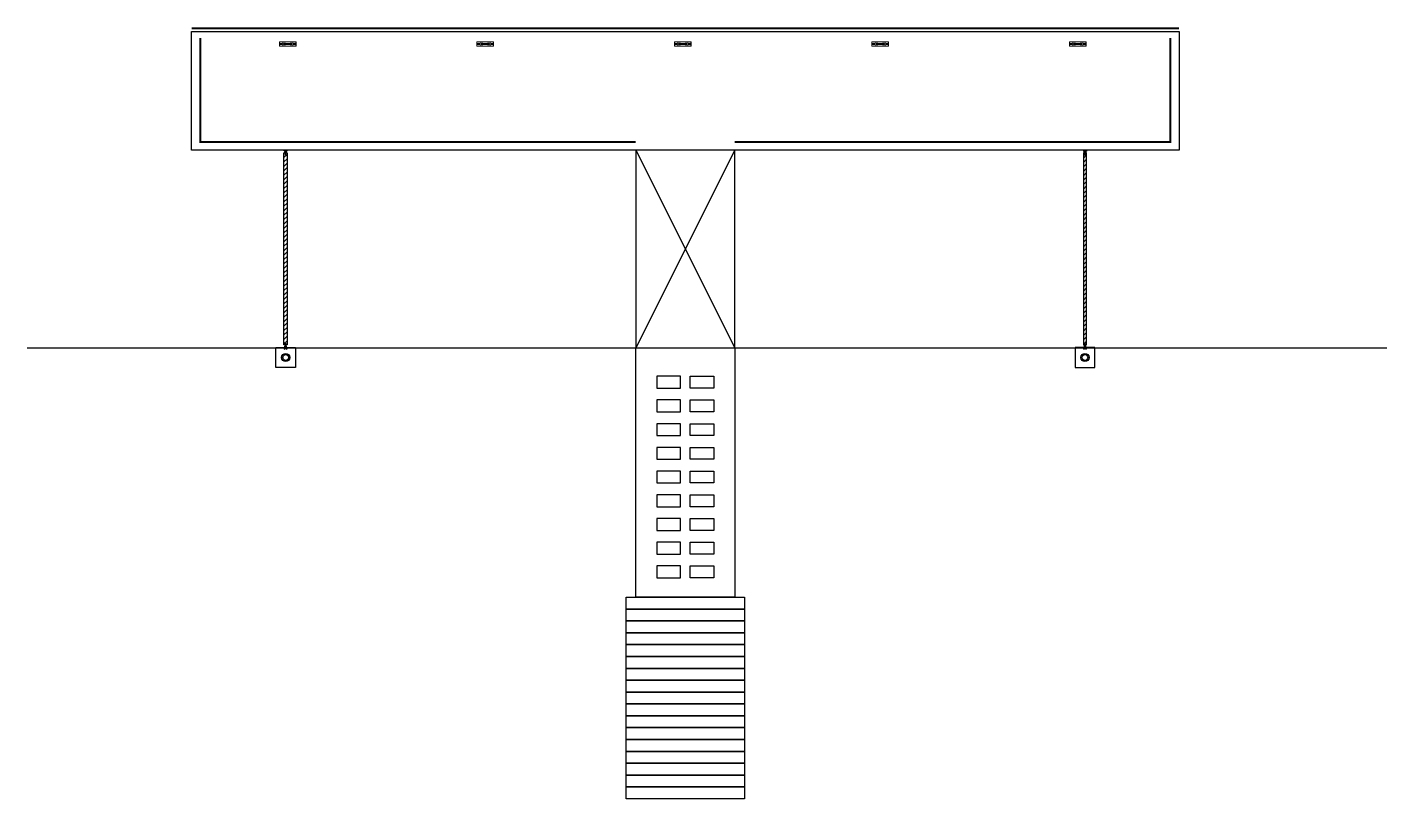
# Model space of a CAD drawing. Header units: inches. Extents: x -40481 to 81187, y 82955 to 118688.
# Drawn here: x 46767 to 81187, y 99168 to 118688 of the extents above; entities that cross this region are included whole.
import ezdxf

# ---------------------------------------------------------------- set-up
doc = ezdxf.new("R2010")
doc.units = ezdxf.units.IN
doc.header["$LTSCALE"] = 1000
doc.header["$MEASUREMENT"] = 0
doc.linetypes.add('DOTE', pattern=[2.42, 2, -0.2, 0.02, -0.2])
doc.layers.add('00标注文字', color=2, linetype='Continuous', lineweight=15)
doc.layers.add('DOTE', color=1, linetype='Continuous')
doc.layers.add('PUB_DIM', color=3, linetype='Continuous')

# ---------------------------------------------------------------- blocks, each defined once
blk = doc.blocks.new('游艇码头系船柱')
at = {"layer": '00标注文字', "color": 2}
for p, q in [((0.04, 0.1), (0.045, 0.1)), ((0.04, 0.05), (0.045, 0.05)), ((0.045, 0.1), (0.045, 0.05)), ((0.045, 0.095), (0.096, 0.095)), ((0.045, 0.055), (0.096, 0.055)), ((0.15, 0.11), (0.19, 0.11)), ((0.15, 0.04), (0.19, 0.04)), ((0.43, 0.095), (0.18, 0.095)), ((0.43, 0.055), (0.18, 0.055)), ((0.46, 0.11), (0.42, 0.11)), ((0.46, 0.04), (0.42, 0.04)), ((0.565, 0.095), (0.514, 0.095)), ((0.565, 0.055), (0.514, 0.055)), ((0.57, 0.1), (0.565, 0.1)), ((0.565, 0.1), (0.565, 0.05)), ((0.57, 0.05), (0.565, 0.05))]:
    blk.add_line(p, q, dxfattribs=at)
blk.add_lwpolyline([(0, 0.15), (0.61, 0.15), (0.61, 0), (0, 0)], close=True, dxfattribs=at)
for centre in [(0.13, 0.075), (0.48, 0.075)]:
    blk.add_circle(centre, 0.04, dxfattribs=at)
at = {"layer": '00标注文字', "color": 8}
for centre in [(0.13, 0.075), (0.48, 0.075)]:
    blk.add_circle(centre, 0.035, dxfattribs=at)
at = {"layer": '00标注文字', "color": 2}
for centre, radius, start, end in [((0.046, 0.075), 0.0256, 102.6804, 257.3196), ((0.151, 0.075), 0.035, 325.1501, 34.8499), ((0.19, 0.075), 0.035, 34.8499, 90), ((0.19, 0.075), 0.035, 270, 325.1501), ((0.42, 0.075), 0.035, 90, 145.1501), ((0.42, 0.075), 0.035, 214.8499, 270), ((0.459, 0.075), 0.035, 145.1501, 214.8499), ((0.564, 0.075), 0.0256, 282.6804, 77.3196)]:
    blk.add_arc(centre, radius, start, end, dxfattribs=at)
blk = doc.blocks.new('*U232')
at = {"layer": '00标注文字', "xscale": -693.1336901761795, "yscale": 693.1336901761795, "zscale": 693.1336901761795}
blk.add_blockref('游艇码头系船柱', (211, -52), dxfattribs=at)
blk = doc.blocks.new('*U233')
at = {"color": 0, "linetype": 'ByBlock', "lineweight": -2, "transparency": 16777216}
for p in [(0, 0), (5000, 0), (10000, 0), (15000, 0), (20000, 0)]:
    blk.add_blockref('*U232', p, dxfattribs=at)
blk = doc.blocks.new('*U234')
blk.add_lwpolyline([(-1500, 150), (1500, 150), (1500, -150), (-1500, -150)], close=True)
blk = doc.blocks.new('*U235')
at = {"color": 0, "linetype": 'ByBlock', "lineweight": -2, "transparency": 16777216}
for p in [(0, 0), (0, -300), (0, -600), (0, -900), (0, -1200), (0, -1500), (0, -1800), (0, -2100), (0, -2400), (0, -2700), (0, -3000), (0, -3300), (0, -3600), (0, -3900), (0, -4200), (0, -4500), (0, -4800)]:
    blk.add_blockref('*U234', p, dxfattribs=at)
blk = doc.blocks.new('*U238')
for points in [[(-725, -150), (-125, -150), (-125, 150), (-725, 150)], [(725, -150), (125, -150), (125, 150), (725, 150)]]:
    blk.add_lwpolyline(points, close=True)
blk = doc.blocks.new('*U239')
at = {"color": 0, "linetype": 'ByBlock', "lineweight": -2, "transparency": 16777216}
for p in [(0, 0), (0, -600), (0, -1200), (0, -1800), (0, -2400), (0, -3000), (0, -3600), (0, -4200), (0, -4800)]:
    blk.add_blockref('*U238', p, dxfattribs=at)
blk = doc.blocks.new('M24_90')
at = {"layer": 'PUB_DIM'}
for p, q in [((-11, 11), (-14, 10)), ((-11, 11), (-7, 10)), ((-11, 11), (11, 11)), ((-7, 10), (0, 11)), ((-7, 10), (-7, 0)), ((0, 11), (7, 10)), ((11, 11), (7, 10)), ((7, 10), (7, 0)), ((11, 11), (14, 10)), ((-11, -74), (-14, -73)), ((-11, -74), (-7, -73)), ((-11, -74), (11, -74)), ((-7, -73), (-7, -58)), ((-7, -73), (0, -74)), ((0, -74), (7, -73)), ((7, -73), (7, -58)), ((11, -74), (7, -73)), ((11, -74), (14, -73))]:
    blk.add_line(p, q, dxfattribs=at)
for points in [[(-14, 10), (14, 10), (14, 0), (-14, 0)], [(-8, 0), (8, 0), (8, -77), (-8, -77)], [(-15, -52), (15, -52), (15, -55), (-15, -55)], [(-14, -73), (14, -73), (14, -58), (-14, -58)]]:
    blk.add_lwpolyline(points, close=True, dxfattribs=at)
blk = doc.blocks.new('ahjshdasda')
at = {"layer": 'PUB_DIM'}
for p, q in [((39726.1, 54600.6), (39726.1, 54591)), ((39727.5, 54600.6), (39727.5, 54591)), ((39729.2, 54600.6), (39729.3, 54591)), ((39730.7, 54600.6), (39730.7, 54591))]:
    blk.add_line(p, q, dxfattribs=at)
for points in [[(39719.6, 54601.7), (39737.2, 54601.7), (39737.2, 54600.3), (39719.6, 54600.3)], [(39729, 54598.9), (39729, 54579.6), (39727.7, 54579.6), (39727.7, 54598.9)]]:
    blk.add_lwpolyline(points, close=True, dxfattribs=at)
at = {"layer": 'PUB_DIM', "xscale": 0.08773124708293675, "yscale": 0.08773124708293675, "zscale": 0.08773124708293675, "rotation": 90.01075038123389}
blk.add_blockref('M24_90', (39726.1, 54594.5), dxfattribs=at)
blk = doc.blocks.new('M16膨胀螺栓')
at = {"layer": 'PUB_DIM'}
for p, q in [((-12, 12), (-16, 10)), ((-12, 12), (-8, 10)), ((-12, 12), (12, 12)), ((-8, 10), (0, 12)), ((0, 12), (8, 10)), ((12, 12), (8, 10)), ((12, 12), (16, 10)), ((-8, -84), (-12, -103)), ((-12, -103), (-12, -112)), ((-12, -112), (12, -112)), ((-10, -112), (-10, -112)), ((0, -128), (-10, -123)), ((-5, -117), (5, -117)), ((-2, -107), (-4, -112)), ((-1, -84), (-2, -107)), ((0, -128), (10, -123)), ((1, -84), (2, -107)), ((2, -107), (4, -112)), ((8, -84), (12, -103)), ((10, -112), (10, -112)), ((12, -103), (12, -112))]:
    blk.add_line(p, q, dxfattribs=at)
for points in [[(-16, 10), (16, 10), (16, 0), (-16, 0)], [(-8, 22), (8, 22), (8, -73), (-8, -73)], [(-10, -18), (10, -18), (10, -123), (-10, -123)], [(-8, -79), (8, -79), (8, -84), (-8, -84)]]:
    blk.add_lwpolyline(points, close=True, dxfattribs=at)
for centre, start, end in [((-5, -112), 180, 270), ((5, -112), 270, 0)]:
    blk.add_arc(centre, 5, start, end, dxfattribs=at)
blk = doc.blocks.new('hjashdasda')
at = {"layer": 'DOTE', "linetype": 'DOTE', "ltscale": 0.005}
for p, q in [((37896.4, 49659.3), (37896.4, 49654.6)), ((37908.7, 49659.7), (37908.7, 49654.6))]:
    blk.add_line(p, q, dxfattribs=at)
at = {"layer": 'DOTE', "linetype": 'DOTE', "ltscale": 0.02}
for p, q in [((37906.9, 49665), (37896.8, 49665)), ((37902.5, 49683.1), (37902.5, 49655.7))]:
    blk.add_line(p, q, dxfattribs=at)
at = {"layer": 'PUB_DIM'}
for p, q in [((37895.6, 49657.2), (37895.6, 49655.8)), ((37897.2, 49657.2), (37897.2, 49655.8)), ((37900.2, 49657.2), (37900.2, 49668.5)), ((37904.8, 49668.5), (37900.2, 49668.5)), ((37901.6, 49657.2), (37901.6, 49668.5)), ((37903.4, 49657.2), (37903.4, 49668.5)), ((37904.8, 49657.2), (37904.8, 49668.5)), ((37907.9, 49657.2), (37907.9, 49655.8)), ((37909.5, 49657.2), (37909.5, 49655.8))]:
    blk.add_line(p, q, dxfattribs=at)
for points in [[(37911.3, 49655.8), (37893.8, 49655.8), (37893.8, 49657.2), (37911.3, 49657.2)], [(37901.9, 49660.6), (37901.9, 49681.7), (37903.2, 49681.7), (37903.2, 49660.6)]]:
    blk.add_lwpolyline(points, close=True, dxfattribs=at)
at = {"layer": 'PUB_DIM', "yscale": 0.08773124708293675, "zscale": 0.08773124708293675}
for name, p, xscale, rotation in [('M16膨胀螺栓', (37896.4, 49657.2), -0.08773124708293675, 359.9999999999325), ('M24_90', (37904.8, 49665), 0.08773124708293675, 270)]:
    blk.add_blockref(name, p, dxfattribs=dict(at, xscale=xscale, rotation=rotation))
at = {"layer": 'PUB_DIM', "xscale": 0.08773124708293675, "yscale": 0.08773124708293675, "zscale": 0.08773124708293675}
blk.add_blockref('M16膨胀螺栓', (37908.7, 49657.2), dxfattribs=at)

msp = doc.modelspace()

# ---------------------------------------------------------------- hatches: boundary and pattern name
h = msp.add_hatch()
h.set_pattern_fill('ANSI31', color=3, scale=50)
h.set_pattern_definition([(45, (13545.48, 60965.17), (-56.1266, 56.1266), [])])
h.paths.add_polyline_path([(53267, 110653), (53347, 110653), (53347, 115508), (53267, 115508)])
h = msp.add_hatch()
h.set_pattern_fill('ANSI31', color=3, scale=50)
h.set_pattern_definition([(45, (0, 0), (-56.1266, 56.1266), [])])
h.paths.add_polyline_path([(73588, 110653), (73508, 110653), (73508, 115508), (73588, 115508)])

# ---------------------------------------------------------------- linework, layer by layer
at = {"color": 4, "const_width": 50}
msp.add_lwpolyline([(50928, 118663), (75925, 118663)], dxfattribs=at)
for points in [[(50928, 118576), (75928, 118576), (75928, 115576), (65428, 115576), (65428, 115576), (61428, 115576), (61428, 115576), (50928, 115576)], [(53061, 110582), (53561, 110582), (53561, 110082), (53061, 110082)], [(62178, 110576), (64678, 110576), (64678, 104268), (62178, 104268)], [(73794, 110582), (73294, 110582), (73294, 110082), (73794, 110082)]]:
    msp.add_lwpolyline(points, close=True)
at = {"color": 6, "const_width": 50}
for points in [[(51146, 118416), (51146, 115782), (61633, 115782), (61633, 115782), (62173, 115782)], [(75709, 118416), (75709, 115782), (65222, 115782), (65222, 115782), (64679, 115782)]]:
    msp.add_lwpolyline(points, dxfattribs=at)
at = {"color": 3}
for points in [[(53267, 115508), (53347, 115508), (53347, 110653), (53267, 110653)], [(73588, 115508), (73508, 115508), (73508, 110653), (73588, 110653)]]:
    msp.add_lwpolyline(points, close=True, dxfattribs=at)
at = {"color": 2}
msp.add_lwpolyline([(62178, 110576), (64678, 110576), (64678, 115576), (62178, 115576)], close=True, dxfattribs=at)
for points in [[(64678, 115576), (62178, 110576)], [(62178, 115576), (64678, 110576)]]:
    msp.add_lwpolyline(points, dxfattribs=at)
msp.add_lwpolyline([(46767, 110576), (81187, 110576)])
at = {"color": 1}
for centre, radius in [((53311, 110332), 104), ((53311, 110332), 73.7), ((73544, 110332), 104), ((73544, 110332), 73.7)]:
    msp.add_circle(centre, radius, dxfattribs=at)

# ---------------------------------------------------------------- block references
for name, p in [('*U233', (53364, 118263)), ('*U239', (63428, 109708)), ('*U235', (63428, 104118))]:
    msp.add_blockref(name, p)
for name, p, xscale, yscale, zscale in [('ahjshdasda', (-167924, -188477), 5.568559892244242, 5.568559892244242, 5.568559892244242), ('ahjshdasda', (294779, -188477), -5.568559892244242, 5.568559892244242, 5.568559892244242), ('hjashdasda', (-94235, -82714), 3.892708075587689, 3.892708075587689, 3.892708075587689), ('hjashdasda', (221090, -82714), -3.892708075587689, 3.892708075587689, 3.892708075587689)]:
    msp.add_blockref(name, p, dxfattribs=dict(xscale=xscale, yscale=yscale, zscale=zscale))

doc.saveas('drawing.dxf')
